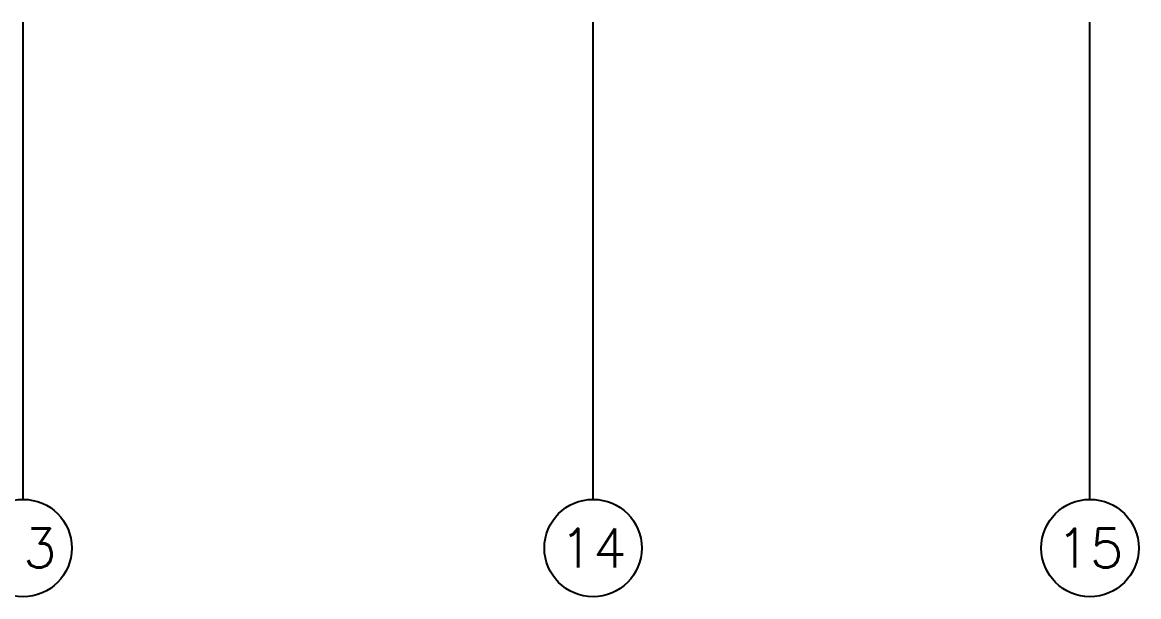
# Model space of a CAD drawing. Header units: millimetres. Extents: x -3 to 53, y -269 to 39.
# Drawn here: x 27 to 32.72, y -117.72 to -114.77 of the extents above; entities that cross this region are included whole.
import ezdxf
from ezdxf.enums import TextEntityAlignment as Align

# ---------------------------------------------------------------- set-up
doc = ezdxf.new("R2010")
doc.units = ezdxf.units.MM
doc.header["$LTSCALE"] = 15
doc.linetypes.add('PHANTOM', pattern=[63.5, 31.75, -6.35, 6.35, -6.35, 6.35, -6.35])
doc.linetypes.add('PHANTOM2', pattern=[1.25, 0.625, -0.125, 0.125, -0.125, 0.125, -0.125])
doc.layers.add('A-EJES', color=251, linetype='PHANTOM')
doc.layers.add('A-MUROS', color=252, linetype='Continuous', lineweight=30)
doc.styles.add('ROMANS', font='romans.shx', dxfattribs={"width": 0.8})

# ---------------------------------------------------------------- blocks, each defined once
blk = doc.blocks.new('Ejes_Torre G')
at = {"layer": 'A-EJES', "linetype": 'PHANTOM2', "ltscale": 0.5, "elevation": 0}
blk.add_lwpolyline([(27, -2.75), (27, -0.3)], dxfattribs=at)
at = {"layer": 'A-EJES', "linetype": 'PHANTOM2', "ltscale": 0.5}
for points in [[(29.925, -2.75), (29.925, -0.3)], [(32.475, -2.75), (32.475, -0.3)]]:
    blk.add_lwpolyline(points, dxfattribs=at)
at = {"layer": 'A-EJES', "linetype": 'Continuous'}
for centre in [(27, -3, 0), (29.925, -3), (32.475, -3)]:
    blk.add_circle(centre, 0.25, dxfattribs=at)
at = {"layer": 'A-EJES', "linetype": 'Continuous', "style": 'ROMANS'}
for s, p in [('13', (27, -3, 0)), ('14', (29.925, -3)), ('15', (32.475, -3))]:
    blk.add_text(s, height=0.2, dxfattribs=at).set_placement(p, align=Align.MIDDLE_CENTER)

msp = doc.modelspace()

# ---------------------------------------------------------------- block references
at = {"layer": 'A-MUROS'}
msp.add_blockref('Ejes_Torre G', (0, -114.4747), dxfattribs=at)

doc.saveas('drawing.dxf')
